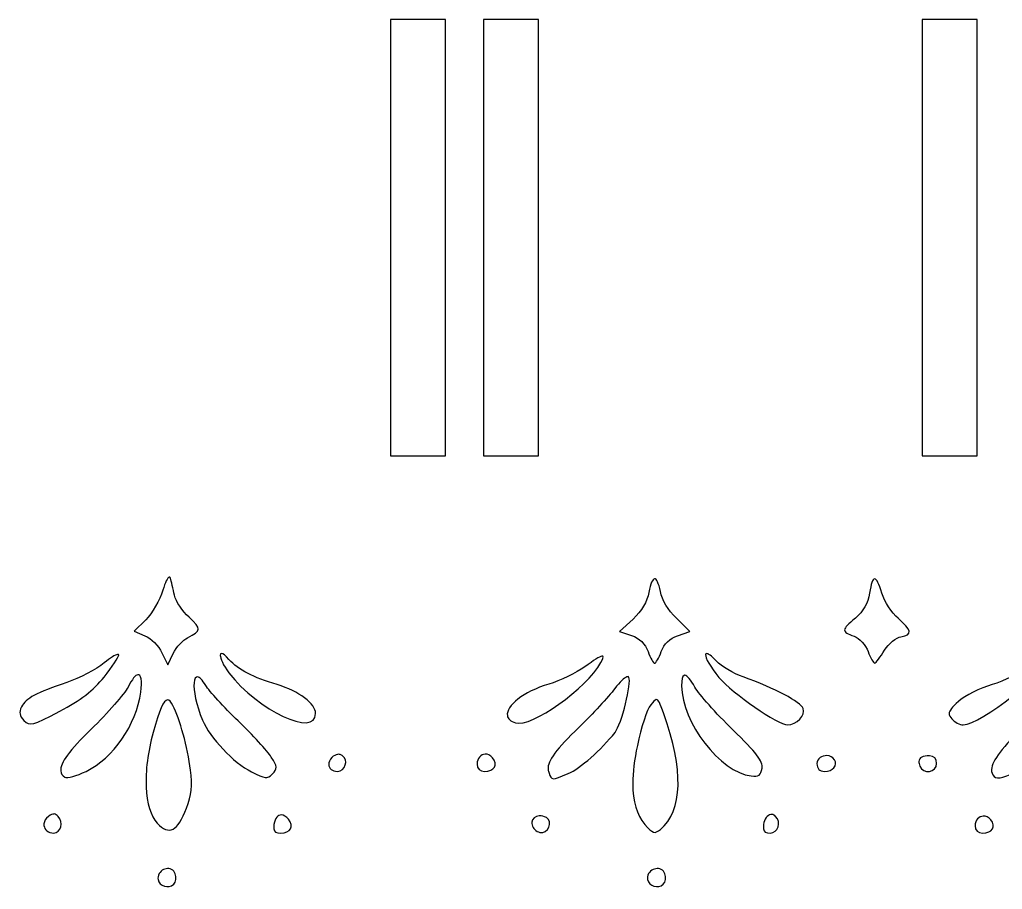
# Model space of a CAD drawing. Header units: centimetres. Extents: x -10 to 10, y -12.4 to 12.4.
# Drawn here: x -6.026 to -2.669, y -7.407 to -4.438 of the extents above; entities that cross this region are included whole.
import ezdxf

# ---------------------------------------------------------------- set-up
doc = ezdxf.new("R2010")
doc.units = ezdxf.units.CM
doc.header["$MEASUREMENT"] = 0
doc.layers.add('Layer 1', color=7, linetype='Continuous')

msp = doc.modelspace()

# ---------------------------------------------------------------- linework, layer by layer
at = {"layer": 'Layer 1', "color": 16, "lineweight": 25}
for points, knots in [([(-4.75919, -4.43755), (-4.75919, -4.43755), (-4.5715, -4.43755), (-4.5715, -4.43755), (-4.5715, -4.43755), (-4.5715, -4.43755), (-4.5715, -5.92666), (-4.5715, -5.92666), (-4.5715, -5.92666), (-4.5715, -5.92666), (-4.75919, -5.92666), (-4.75919, -5.92666), (-4.75919, -5.92666), (-4.75919, -5.92666), (-4.75919, -4.43755), (-4.75919, -4.43755)], [0, 0, 0, 0, 0.2, 0.2, 0.2, 0.2, 0.4, 0.4, 0.4, 0.4, 0.6, 0.6, 0.6, 0.6, 1, 1, 1, 1]), ([(-4.44169, -4.43755), (-4.44169, -4.43755), (-4.254, -4.43755), (-4.254, -4.43755), (-4.254, -4.43755), (-4.254, -4.43755), (-4.254, -5.92666), (-4.254, -5.92666), (-4.254, -5.92666), (-4.254, -5.92666), (-4.44169, -5.92666), (-4.44169, -5.92666), (-4.44169, -5.92666), (-4.44169, -5.92666), (-4.44169, -4.43755), (-4.44169, -4.43755)], [0, 0, 0, 0, 0.2, 0.2, 0.2, 0.2, 0.4, 0.4, 0.4, 0.4, 0.6, 0.6, 0.6, 0.6, 1, 1, 1, 1]), ([(-2.94266, -4.43755), (-2.94266, -4.43755), (-2.75497, -4.43755), (-2.75497, -4.43755), (-2.75497, -4.43755), (-2.75497, -4.43755), (-2.75497, -5.92666), (-2.75497, -5.92666), (-2.75497, -5.92666), (-2.75497, -5.92666), (-2.94266, -5.92666), (-2.94266, -5.92666), (-2.94266, -5.92666), (-2.94266, -5.92666), (-2.94266, -4.43755), (-2.94266, -4.43755)], [0, 0, 0, 0, 0.2, 0.2, 0.2, 0.2, 0.4, 0.4, 0.4, 0.4, 0.6, 0.6, 0.6, 0.6, 1, 1, 1, 1]), ([(-5.51491, -6.3409), (-5.51317, -6.34034), (-5.51179, -6.34127), (-5.51078, -6.34421), (-5.51078, -6.34421), (-5.50699, -6.35509), (-5.50137, -6.38186), (-5.49672, -6.40291), (-5.49672, -6.40291), (-5.49207, -6.42396), (-5.46945, -6.45728), (-5.44711, -6.47815), (-5.44711, -6.47815), (-5.40433, -6.51812), (-5.40409, -6.52369), (-5.45207, -6.5476), (-5.45207, -6.5476), (-5.46852, -6.5558), (-5.49064, -6.58004), (-5.50085, -6.60134), (-5.50085, -6.60134), (-5.50085, -6.60134), (-5.51904, -6.6402), (-5.51904, -6.6402), (-5.51904, -6.6402), (-5.51904, -6.6402), (-5.53971, -6.59886), (-5.53971, -6.59886), (-5.53971, -6.59886), (-5.55056, -6.57595), (-5.57661, -6.54967), (-5.59759, -6.54098), (-5.59759, -6.54098), (-5.59759, -6.54098), (-5.6348, -6.52527), (-5.6348, -6.52527), (-5.6348, -6.52527), (-5.6348, -6.52527), (-5.59511, -6.48641), (-5.59511, -6.48641), (-5.59511, -6.48641), (-5.57297, -6.46476), (-5.54647, -6.41909), (-5.53641, -6.38554), (-5.53641, -6.38554), (-5.52835, -6.35868), (-5.52012, -6.34257), (-5.51491, -6.34089), (-5.51491, -6.34089), (-5.51491, -6.34089), (-5.51491, -6.3409), (-5.51491, -6.3409)], [0, 0, 0, 0, 0.0714286, 0.0714286, 0.0714286, 0.0714286, 0.1428571, 0.1428571, 0.1428571, 0.1428571, 0.2142857, 0.2142857, 0.2142857, 0.2142857, 0.2857143, 0.2857143, 0.2857143, 0.2857143, 0.3571429, 0.3571429, 0.3571429, 0.3571429, 0.4285714, 0.4285714, 0.4285714, 0.4285714, 0.5, 0.5, 0.5, 0.5, 0.5714286, 0.5714286, 0.5714286, 0.5714286, 0.6428571, 0.6428571, 0.6428571, 0.6428571, 0.7142857, 0.7142857, 0.7142857, 0.7142857, 0.7857143, 0.7857143, 0.7857143, 0.7857143, 0.8571429, 0.8571429, 0.8571429, 0.8571429, 1, 1, 1, 1]), ([(-3.85713, -6.34668), (-3.85033, -6.34628), (-3.84289, -6.36064), (-3.83729, -6.3905), (-3.83729, -6.3905), (-3.83213, -6.41799), (-3.81021, -6.45475), (-3.78272, -6.48145), (-3.78272, -6.48145), (-3.78272, -6.48145), (-3.73642, -6.5261), (-3.73642, -6.5261), (-3.73642, -6.5261), (-3.73642, -6.5261), (-3.77859, -6.54098), (-3.77859, -6.54098), (-3.77859, -6.54098), (-3.80538, -6.55032), (-3.82417, -6.56872), (-3.83399, -6.59472), (-3.83399, -6.59472), (-3.84227, -6.61667), (-3.85307, -6.63523), (-3.85714, -6.63523), (-3.85714, -6.63523), (-3.86121, -6.63523), (-3.87118, -6.61666), (-3.87946, -6.59472), (-3.87946, -6.59472), (-3.88932, -6.56861), (-3.90856, -6.5496), (-3.93568, -6.54015), (-3.93568, -6.54015), (-3.93568, -6.54015), (-3.97702, -6.52609), (-3.97702, -6.52609), (-3.97702, -6.52609), (-3.97702, -6.52609), (-3.93072, -6.48392), (-3.93072, -6.48392), (-3.93072, -6.48392), (-3.90128, -6.45695), (-3.882, -6.42415), (-3.87615, -6.39297), (-3.87615, -6.39297), (-3.8704, -6.36235), (-3.86393, -6.34706), (-3.85713, -6.34667), (-3.85713, -6.34667), (-3.85713, -6.34667), (-3.85713, -6.34668), (-3.85713, -6.34668)], [0, 0, 0, 0, 0.0714286, 0.0714286, 0.0714286, 0.0714286, 0.1428571, 0.1428571, 0.1428571, 0.1428571, 0.2142857, 0.2142857, 0.2142857, 0.2142857, 0.2857143, 0.2857143, 0.2857143, 0.2857143, 0.3571429, 0.3571429, 0.3571429, 0.3571429, 0.4285714, 0.4285714, 0.4285714, 0.4285714, 0.5, 0.5, 0.5, 0.5, 0.5714286, 0.5714286, 0.5714286, 0.5714286, 0.6428571, 0.6428571, 0.6428571, 0.6428571, 0.7142857, 0.7142857, 0.7142857, 0.7142857, 0.7857143, 0.7857143, 0.7857143, 0.7857143, 0.8571429, 0.8571429, 0.8571429, 0.8571429, 1, 1, 1, 1]), ([(-3.10555, -6.34668), (-3.09871, -6.34666), (-3.09056, -6.36269), (-3.08075, -6.39546), (-3.08075, -6.39546), (-3.07222, -6.42394), (-3.04699, -6.46325), (-3.02535, -6.48145), (-3.02535, -6.48145), (-2.97844, -6.52092), (-2.97553, -6.53858), (-3.01543, -6.54429), (-3.01543, -6.54429), (-3.03164, -6.54662), (-3.05703, -6.5673), (-3.07165, -6.59059), (-3.07165, -6.59059), (-3.08627, -6.61389), (-3.1017, -6.63413), (-3.10555, -6.63441), (-3.10555, -6.63441), (-3.1094, -6.63468), (-3.11969, -6.61642), (-3.12787, -6.59472), (-3.12787, -6.59472), (-3.13621, -6.57263), (-3.15669, -6.54991), (-3.17583, -6.54263), (-3.17583, -6.54263), (-3.19746, -6.53441), (-3.20881, -6.52946), (-3.20808, -6.52113), (-3.20808, -6.52113), (-3.20735, -6.5128), (-3.19501, -6.50092), (-3.17087, -6.48062), (-3.17087, -6.48062), (-3.14422, -6.4582), (-3.12846, -6.43015), (-3.12291, -6.39546), (-3.12291, -6.39546), (-3.11768, -6.36277), (-3.11239, -6.3467), (-3.10555, -6.34668)], [0, 0, 0, 0, 0.0833333, 0.0833333, 0.0833333, 0.0833333, 0.1666667, 0.1666667, 0.1666667, 0.1666667, 0.25, 0.25, 0.25, 0.25, 0.3333333, 0.3333333, 0.3333333, 0.3333333, 0.4166667, 0.4166667, 0.4166667, 0.4166667, 0.5, 0.5, 0.5, 0.5, 0.5833333, 0.5833333, 0.5833333, 0.5833333, 0.6666667, 0.6666667, 0.6666667, 0.6666667, 0.75, 0.75, 0.75, 0.75, 0.8333333, 0.8333333, 0.8333333, 0.8333333, 1, 1, 1, 1]), ([(-5.69102, -6.60465), (-5.68852, -6.60415), (-5.68689, -6.60466), (-5.68689, -6.6063), (-5.68689, -6.6063), (-5.68689, -6.61325), (-5.70949, -6.64726), (-5.73733, -6.68237), (-5.73733, -6.68237), (-5.773, -6.72735), (-5.81782, -6.76178), (-5.88864, -6.79895), (-5.88864, -6.79895), (-5.98165, -6.84778), (-5.99098, -6.85031), (-6.01101, -6.83037), (-6.01101, -6.83037), (-6.01918, -6.82224), (-6.02297, -6.81531), (-6.02424, -6.80805), (-6.02424, -6.80805), (-6.02552, -6.80078), (-6.02435, -6.79356), (-6.01928, -6.78407), (-6.01928, -6.78407), (-6.00305, -6.75375), (-5.96903, -6.73592), (-5.86466, -6.70056), (-5.86466, -6.70056), (-5.82116, -6.68582), (-5.76373, -6.65547), (-5.7365, -6.63359), (-5.7365, -6.63359), (-5.71608, -6.61718), (-5.69852, -6.60614), (-5.69102, -6.60465)], [0, 0, 0, 0, 0.1, 0.1, 0.1, 0.1, 0.2, 0.2, 0.2, 0.2, 0.3, 0.3, 0.3, 0.3, 0.4, 0.4, 0.4, 0.4, 0.5, 0.5, 0.5, 0.5, 0.6, 0.6, 0.6, 0.6, 0.7, 0.7, 0.7, 0.7, 0.8, 0.8, 0.8, 0.8, 1, 1, 1, 1]), ([(-5.33632, -6.60135), (-5.33162, -6.60137), (-5.32324, -6.60815), (-5.31069, -6.62202), (-5.31069, -6.62202), (-5.27847, -6.65762), (-5.22734, -6.6839), (-5.14615, -6.70801), (-5.14615, -6.70801), (-5.07085, -6.73037), (-5.01469, -6.77298), (-5.01469, -6.8064), (-5.01469, -6.8064), (-5.01469, -6.88951), (-5.21207, -6.7968), (-5.31069, -6.66749), (-5.31069, -6.66749), (-5.33082, -6.6411), (-5.34033, -6.61835), (-5.34046, -6.60796), (-5.34046, -6.60796), (-5.34051, -6.60407), (-5.33915, -6.60133), (-5.33633, -6.60135), (-5.33633, -6.60135), (-5.33633, -6.60135), (-5.33632, -6.60135), (-5.33632, -6.60135)], [0, 0, 0, 0, 0.125, 0.125, 0.125, 0.125, 0.25, 0.25, 0.25, 0.25, 0.375, 0.375, 0.375, 0.375, 0.5, 0.5, 0.5, 0.5, 0.625, 0.625, 0.625, 0.625, 0.75, 0.75, 0.75, 0.75, 1, 1, 1, 1]), ([(-4.03738, -6.61044), (-4.02927, -6.60824), (-4.03166, -6.6159), (-4.04069, -6.63276), (-4.04069, -6.63276), (-4.08737, -6.71998), (-4.27866, -6.85548), (-4.33173, -6.83864), (-4.33173, -6.83864), (-4.34885, -6.83321), (-4.35823, -6.82463), (-4.35984, -6.81384), (-4.35984, -6.81384), (-4.36467, -6.78144), (-4.30557, -6.73168), (-4.21845, -6.70635), (-4.21845, -6.70635), (-4.18033, -6.69527), (-4.12484, -6.66825), (-4.09525, -6.64682), (-4.09525, -6.64682), (-4.06392, -6.62413), (-4.04548, -6.61264), (-4.03737, -6.61044), (-4.03737, -6.61044), (-4.03737, -6.61044), (-4.03738, -6.61044), (-4.03738, -6.61044)], [0, 0, 0, 0, 0.125, 0.125, 0.125, 0.125, 0.25, 0.25, 0.25, 0.25, 0.375, 0.375, 0.375, 0.375, 0.5, 0.5, 0.5, 0.5, 0.625, 0.625, 0.625, 0.625, 0.75, 0.75, 0.75, 0.75, 1, 1, 1, 1]), ([(-3.67936, -6.60217), (-3.67447, -6.60132), (-3.66371, -6.60842), (-3.64629, -6.62697), (-3.64629, -6.62697), (-3.62902, -6.64535), (-3.58788, -6.66959), (-3.55451, -6.68154), (-3.55451, -6.68154), (-3.4448, -6.72084), (-3.35819, -6.76709), (-3.34946, -6.78985), (-3.34946, -6.78985), (-3.34079, -6.81244), (-3.37262, -6.84525), (-3.40238, -6.84525), (-3.40238, -6.84525), (-3.43592, -6.84525), (-3.58981, -6.73905), (-3.6372, -6.68319), (-3.6372, -6.68319), (-3.6678, -6.64712), (-3.68399, -6.61579), (-3.68268, -6.60547), (-3.68268, -6.60547), (-3.68244, -6.60346), (-3.68101, -6.60244), (-3.67937, -6.60216), (-3.67937, -6.60216), (-3.67937, -6.60216), (-3.67936, -6.60217), (-3.67936, -6.60217)], [0, 0, 0, 0, 0.1111111, 0.1111111, 0.1111111, 0.1111111, 0.2222222, 0.2222222, 0.2222222, 0.2222222, 0.3333333, 0.3333333, 0.3333333, 0.3333333, 0.4444444, 0.4444444, 0.4444444, 0.4444444, 0.5555556, 0.5555556, 0.5555556, 0.5555556, 0.6666667, 0.6666667, 0.6666667, 0.6666667, 0.7777778, 0.7777778, 0.7777778, 0.7777778, 1, 1, 1, 1]), ([(-2.51933, -6.60879), (-2.51397, -6.60776), (-2.51106, -6.60929), (-2.51106, -6.61458), (-2.51106, -6.61458), (-2.51106, -6.66156), (-2.74295, -6.84492), (-2.80293, -6.84526), (-2.80293, -6.84526), (-2.81474, -6.84526), (-2.83209, -6.83629), (-2.84179, -6.82459), (-2.84179, -6.82459), (-2.8475, -6.81771), (-2.85108, -6.81216), (-2.85089, -6.8064), (-2.85089, -6.8064), (-2.85054, -6.7968), (-2.84168, -6.78572), (-2.81947, -6.76589), (-2.81947, -6.76589), (-2.79683, -6.74566), (-2.74465, -6.71967), (-2.70454, -6.70801), (-2.70454, -6.70801), (-2.66443, -6.69635), (-2.60453, -6.66631), (-2.57142, -6.64104), (-2.57142, -6.64104), (-2.54494, -6.62082), (-2.52826, -6.61053), (-2.51933, -6.60879)], [0, 0, 0, 0, 0.1111111, 0.1111111, 0.1111111, 0.1111111, 0.2222222, 0.2222222, 0.2222222, 0.2222222, 0.3333333, 0.3333333, 0.3333333, 0.3333333, 0.4444444, 0.4444444, 0.4444444, 0.4444444, 0.5555556, 0.5555556, 0.5555556, 0.5555556, 0.6666667, 0.6666667, 0.6666667, 0.6666667, 0.7777778, 0.7777778, 0.7777778, 0.7777778, 1, 1, 1, 1]), ([(-5.62157, -6.67411), (-5.61116, -6.67289), (-5.60613, -6.69338), (-5.61165, -6.73364), (-5.61165, -6.73364), (-5.62686, -6.84464), (-5.70617, -6.95931), (-5.79851, -7.00401), (-5.79851, -7.00401), (-5.8308, -7.01964), (-5.86382, -7.02846), (-5.87127, -7.02385), (-5.87127, -7.02385), (-5.87987, -7.01854), (-5.88444, -7.01123), (-5.88533, -7.00235), (-5.88533, -7.00235), (-5.88798, -6.97573), (-5.8553, -6.93223), (-5.78115, -6.86014), (-5.78115, -6.86014), (-5.72411, -6.80468), (-5.66753, -6.73959), (-5.65547, -6.71627), (-5.65547, -6.71627), (-5.64131, -6.68889), (-5.62967, -6.67506), (-5.62157, -6.6741), (-5.62157, -6.6741), (-5.62157, -6.6741), (-5.62157, -6.67411), (-5.62157, -6.67411)], [0, 0, 0, 0, 0.1111111, 0.1111111, 0.1111111, 0.1111111, 0.2222222, 0.2222222, 0.2222222, 0.2222222, 0.3333333, 0.3333333, 0.3333333, 0.3333333, 0.4444444, 0.4444444, 0.4444444, 0.4444444, 0.5555556, 0.5555556, 0.5555556, 0.5555556, 0.6666667, 0.6666667, 0.6666667, 0.6666667, 0.7777778, 0.7777778, 0.7777778, 0.7777778, 1, 1, 1, 1]), ([(-3.75378, -6.67576), (-3.7461, -6.677), (-3.73393, -6.6911), (-3.71905, -6.7171), (-3.71905, -6.7171), (-3.70556, -6.74068), (-3.64763, -6.80607), (-3.59007, -6.86179), (-3.59007, -6.86179), (-3.50916, -6.94011), (-3.48664, -6.96961), (-3.49002, -6.99325), (-3.49002, -6.99325), (-3.49344, -7.01717), (-3.50148, -7.02263), (-3.52723, -7.01971), (-3.52723, -7.01971), (-3.63217, -7.00784), (-3.76453, -6.83651), (-3.76453, -6.71213), (-3.76453, -6.71213), (-3.76453, -6.69056), (-3.76208, -6.67857), (-3.75626, -6.67658), (-3.75626, -6.67658), (-3.75532, -6.67626), (-3.75488, -6.67557), (-3.75378, -6.67575), (-3.75378, -6.67575), (-3.75378, -6.67575), (-3.75378, -6.67576), (-3.75378, -6.67576)], [0, 0, 0, 0, 0.1111111, 0.1111111, 0.1111111, 0.1111111, 0.2222222, 0.2222222, 0.2222222, 0.2222222, 0.3333333, 0.3333333, 0.3333333, 0.3333333, 0.4444444, 0.4444444, 0.4444444, 0.4444444, 0.5555556, 0.5555556, 0.5555556, 0.5555556, 0.6666667, 0.6666667, 0.6666667, 0.6666667, 0.7777778, 0.7777778, 0.7777778, 0.7777778, 1, 1, 1, 1]), ([(-5.41734, -6.68155), (-5.41057, -6.68237), (-5.4019, -6.69156), (-5.39005, -6.71049), (-5.39005, -6.71049), (-5.37761, -6.73038), (-5.32808, -6.78488), (-5.27926, -6.83203), (-5.27926, -6.83203), (-5.23044, -6.87918), (-5.17917, -6.93484), (-5.16599, -6.95523), (-5.16599, -6.95523), (-5.1445, -6.98846), (-5.14464, -6.99507), (-5.16268, -7.01311), (-5.16268, -7.01311), (-5.18072, -7.03115), (-5.18712, -7.02947), (-5.23379, -7.00567), (-5.23379, -7.00567), (-5.29531, -6.97428), (-5.3755, -6.89019), (-5.40081, -6.82956), (-5.40081, -6.82956), (-5.4231, -6.77616), (-5.43209, -6.72724), (-5.42975, -6.7014), (-5.42975, -6.7014), (-5.42858, -6.68848), (-5.42412, -6.68075), (-5.41735, -6.68156), (-5.41735, -6.68156), (-5.41735, -6.68156), (-5.41734, -6.68155), (-5.41734, -6.68155)], [0, 0, 0, 0, 0.1, 0.1, 0.1, 0.1, 0.2, 0.2, 0.2, 0.2, 0.3, 0.3, 0.3, 0.3, 0.4, 0.4, 0.4, 0.4, 0.5, 0.5, 0.5, 0.5, 0.6, 0.6, 0.6, 0.6, 0.7, 0.7, 0.7, 0.7, 0.8, 0.8, 0.8, 0.8, 1, 1, 1, 1]), ([(-3.94725, -6.68072), (-3.94611, -6.68101), (-3.94536, -6.68225), (-3.94477, -6.6832), (-3.94477, -6.6832), (-3.93431, -6.70012), (-3.97016, -6.84334), (-3.9919, -6.87089), (-3.9919, -6.87089), (-4.0394, -6.93108), (-4.11144, -6.99438), (-4.1523, -7.01145), (-4.1523, -7.01145), (-4.20944, -7.03532), (-4.20792, -7.03505), (-4.21762, -7.0098), (-4.21762, -7.0098), (-4.21914, -7.00584), (-4.22063, -7.00167), (-4.22093, -6.9974), (-4.22093, -6.9974), (-4.22296, -6.96752), (-4.19269, -6.9285), (-4.11427, -6.85271), (-4.11427, -6.85271), (-4.06924, -6.80919), (-4.01468, -6.74962), (-3.99273, -6.72125), (-3.99273, -6.72125), (-3.97604, -6.69968), (-3.96028, -6.68438), (-3.95139, -6.68156), (-3.95139, -6.68156), (-3.94991, -6.6811), (-3.94839, -6.68045), (-3.94726, -6.68073), (-3.94726, -6.68073), (-3.94726, -6.68073), (-3.94725, -6.68072), (-3.94725, -6.68072)], [0, 0, 0, 0, 0.0909091, 0.0909091, 0.0909091, 0.0909091, 0.1818182, 0.1818182, 0.1818182, 0.1818182, 0.2727273, 0.2727273, 0.2727273, 0.2727273, 0.3636364, 0.3636364, 0.3636364, 0.3636364, 0.4545455, 0.4545455, 0.4545455, 0.4545455, 0.5454545, 0.5454545, 0.5454545, 0.5454545, 0.6363636, 0.6363636, 0.6363636, 0.6363636, 0.7272727, 0.7272727, 0.7272727, 0.7272727, 0.8181818, 0.8181818, 0.8181818, 0.8181818, 1, 1, 1, 1]), ([(-2.43747, -6.68072), (-2.43402, -6.68035), (-2.4321, -6.68278), (-2.43003, -6.68816), (-2.43003, -6.68816), (-2.41673, -6.72283), (-2.46991, -6.86483), (-2.51685, -6.91967), (-2.51685, -6.91967), (-2.57328, -6.9856), (-2.67535, -7.04312), (-2.6971, -7.02137), (-2.6971, -7.02137), (-2.70376, -7.01471), (-2.70674, -7.00721), (-2.7062, -6.99739), (-2.7062, -6.99739), (-2.70456, -6.96795), (-2.66857, -6.92128), (-2.59127, -6.84525), (-2.59127, -6.84525), (-2.53595, -6.79084), (-2.47969, -6.72937), (-2.46477, -6.708), (-2.46477, -6.708), (-2.45212, -6.68989), (-2.44323, -6.68135), (-2.43748, -6.68071), (-2.43748, -6.68071), (-2.43748, -6.68071), (-2.43747, -6.68072), (-2.43747, -6.68072)], [0, 0, 0, 0, 0.1111111, 0.1111111, 0.1111111, 0.1111111, 0.2222222, 0.2222222, 0.2222222, 0.2222222, 0.3333333, 0.3333333, 0.3333333, 0.3333333, 0.4444444, 0.4444444, 0.4444444, 0.4444444, 0.5555556, 0.5555556, 0.5555556, 0.5555556, 0.6666667, 0.6666667, 0.6666667, 0.6666667, 0.7777778, 0.7777778, 0.7777778, 0.7777778, 1, 1, 1, 1]), ([(-5.5207, -6.76009), (-5.51474, -6.76009), (-5.50916, -6.76667), (-5.50251, -6.77911), (-5.50251, -6.77911), (-5.47861, -6.82377), (-5.45188, -6.92202), (-5.44215, -6.99987), (-5.44215, -6.99987), (-5.43558, -7.05243), (-5.43874, -7.08611), (-5.45538, -7.12968), (-5.45538, -7.12968), (-5.48559, -7.20878), (-5.51483, -7.22415), (-5.55543, -7.18094), (-5.55543, -7.18094), (-5.57783, -7.15709), (-5.591, -7.11274), (-5.59346, -7.05774), (-5.59346, -7.05774), (-5.59593, -7.00274), (-5.5879, -6.93678), (-5.56948, -6.8717), (-5.56948, -6.8717), (-5.5474, -6.79367), (-5.53381, -6.76033), (-5.5207, -6.76008), (-5.5207, -6.76008), (-5.5207, -6.76008), (-5.5207, -6.76009), (-5.5207, -6.76009)], [0, 0, 0, 0, 0.1111111, 0.1111111, 0.1111111, 0.1111111, 0.2222222, 0.2222222, 0.2222222, 0.2222222, 0.3333333, 0.3333333, 0.3333333, 0.3333333, 0.4444444, 0.4444444, 0.4444444, 0.4444444, 0.5555556, 0.5555556, 0.5555556, 0.5555556, 0.6666667, 0.6666667, 0.6666667, 0.6666667, 0.7777778, 0.7777778, 0.7777778, 0.7777778, 1, 1, 1, 1]), ([(-3.85134, -6.75927), (-3.84387, -6.75758), (-3.83885, -6.77109), (-3.82571, -6.80723), (-3.82571, -6.80723), (-3.75662, -6.99721), (-3.76093, -7.13908), (-3.83729, -7.20245), (-3.83729, -7.20245), (-3.85675, -7.21861), (-3.86332, -7.21634), (-3.89021, -7.18509), (-3.89021, -7.18509), (-3.91842, -7.15229), (-3.93196, -7.10706), (-3.93155, -7.04536), (-3.93155, -7.04536), (-3.93131, -7.00834), (-3.9262, -6.96493), (-3.91584, -6.91555), (-3.91584, -6.91555), (-3.90299, -6.8543), (-3.88277, -6.79196), (-3.87036, -6.77664), (-3.87036, -6.77664), (-3.86198, -6.76629), (-3.85583, -6.7603), (-3.85134, -6.75928), (-3.85134, -6.75928), (-3.85134, -6.75928), (-3.85134, -6.75927), (-3.85134, -6.75927)], [0, 0, 0, 0, 0.1111111, 0.1111111, 0.1111111, 0.1111111, 0.2222222, 0.2222222, 0.2222222, 0.2222222, 0.3333333, 0.3333333, 0.3333333, 0.3333333, 0.4444444, 0.4444444, 0.4444444, 0.4444444, 0.5555556, 0.5555556, 0.5555556, 0.5555556, 0.6666667, 0.6666667, 0.6666667, 0.6666667, 0.7777778, 0.7777778, 0.7777778, 0.7777778, 1, 1, 1, 1]), ([(-4.93944, -6.94612), (-4.93715, -6.94586), (-4.93512, -6.9457), (-4.93283, -6.94612), (-4.93283, -6.94612), (-4.92978, -6.9467), (-4.92663, -6.94847), (-4.92373, -6.95025), (-4.92373, -6.95025), (-4.90128, -6.96413), (-4.91335, -7.00399), (-4.94027, -7.00399), (-4.94027, -7.00399), (-4.95837, -7.00399), (-4.96934, -6.99359), (-4.97004, -6.98084), (-4.97004, -6.98084), (-4.97046, -6.97319), (-4.967, -6.96456), (-4.95929, -6.95686), (-4.95929, -6.95686), (-4.95292, -6.95049), (-4.94633, -6.94692), (-4.93945, -6.94611), (-4.93945, -6.94611), (-4.93945, -6.94611), (-4.93944, -6.94612), (-4.93944, -6.94612)], [0, 0, 0, 0, 0.125, 0.125, 0.125, 0.125, 0.25, 0.25, 0.25, 0.25, 0.375, 0.375, 0.375, 0.375, 0.5, 0.5, 0.5, 0.5, 0.625, 0.625, 0.625, 0.625, 0.75, 0.75, 0.75, 0.75, 1, 1, 1, 1]), ([(-4.43591, -6.9453), (-4.42728, -6.94485), (-4.41775, -6.9487), (-4.41028, -6.9577), (-4.41028, -6.9577), (-4.39091, -6.98104), (-4.40431, -7.004), (-4.43757, -7.004), (-4.43757, -7.004), (-4.45389, -7.004), (-4.4632, -6.99512), (-4.4632, -6.9792), (-4.4632, -6.9792), (-4.4632, -6.95925), (-4.4503, -6.94603), (-4.43591, -6.9453)], [0, 0, 0, 0, 0.2, 0.2, 0.2, 0.2, 0.4, 0.4, 0.4, 0.4, 0.6, 0.6, 0.6, 0.6, 1, 1, 1, 1]), ([(-3.26843, -6.95026), (-3.25844, -6.95068), (-3.2485, -6.95509), (-3.2428, -6.96432), (-3.2428, -6.96432), (-3.23062, -6.98402), (-3.24772, -7.00401), (-3.2767, -7.00401), (-3.2767, -7.00401), (-3.29351, -7.00401), (-3.30233, -6.99487), (-3.30233, -6.97755), (-3.30233, -6.97755), (-3.30233, -6.96007), (-3.28508, -6.94957), (-3.26843, -6.95026)], [0, 0, 0, 0, 0.2, 0.2, 0.2, 0.2, 0.4, 0.4, 0.4, 0.4, 0.6, 0.6, 0.6, 0.6, 1, 1, 1, 1]), ([(-2.91786, -6.95108), (-2.90247, -6.95108), (-2.89388, -6.96075), (-2.89388, -6.97754), (-2.89388, -6.97754), (-2.89388, -7.00826), (-2.93974, -7.01498), (-2.95093, -6.98581), (-2.95093, -6.98581), (-2.95315, -6.98001), (-2.95446, -6.9744), (-2.95424, -6.9701), (-2.95424, -6.9701), (-2.95354, -6.95721), (-2.94119, -6.95108), (-2.91786, -6.95108)], [0, 0, 0, 0, 0.2, 0.2, 0.2, 0.2, 0.4, 0.4, 0.4, 0.4, 0.6, 0.6, 0.6, 0.6, 1, 1, 1, 1]), ([(-5.90765, -7.14952), (-5.90302, -7.15008), (-5.8983, -7.15308), (-5.89359, -7.15779), (-5.89359, -7.15779), (-5.87456, -7.17682), (-5.88488, -7.21484), (-5.9093, -7.21484), (-5.9093, -7.21484), (-5.92815, -7.21484), (-5.94049, -7.20319), (-5.94237, -7.18921), (-5.94237, -7.18921), (-5.9435, -7.18082), (-5.94096, -7.17127), (-5.93327, -7.16358), (-5.93327, -7.16358), (-5.9248, -7.15512), (-5.91811, -7.15135), (-5.91177, -7.15035), (-5.91177, -7.15035), (-5.91019, -7.15008), (-5.90918, -7.14934), (-5.90764, -7.14952), (-5.90764, -7.14952), (-5.90764, -7.14952), (-5.90765, -7.14952), (-5.90765, -7.14952)], [0, 0, 0, 0, 0.125, 0.125, 0.125, 0.125, 0.25, 0.25, 0.25, 0.25, 0.375, 0.375, 0.375, 0.375, 0.5, 0.5, 0.5, 0.5, 0.625, 0.625, 0.625, 0.625, 0.75, 0.75, 0.75, 0.75, 1, 1, 1, 1]), ([(-5.13126, -7.15283), (-5.12386, -7.15323), (-5.11531, -7.15803), (-5.10728, -7.16771), (-5.10728, -7.16771), (-5.08681, -7.19238), (-5.09985, -7.21484), (-5.13457, -7.21484), (-5.13457, -7.21484), (-5.14936, -7.21484), (-5.15651, -7.21101), (-5.15772, -7.19996), (-5.15772, -7.19996), (-5.15812, -7.19628), (-5.15767, -7.19123), (-5.15689, -7.1859), (-5.15689, -7.1859), (-5.1536, -7.16353), (-5.14359, -7.15217), (-5.13126, -7.15283)], [0, 0, 0, 0, 0.1666667, 0.1666667, 0.1666667, 0.1666667, 0.3333333, 0.3333333, 0.3333333, 0.3333333, 0.5, 0.5, 0.5, 0.5, 0.6666667, 0.6666667, 0.6666667, 0.6666667, 1, 1, 1, 1]), ([(-4.2507, -7.15614), (-4.24287, -7.15543), (-4.2348, -7.15693), (-4.22672, -7.16193), (-4.22672, -7.16193), (-4.20278, -7.17673), (-4.22088, -7.21779), (-4.24904, -7.21237), (-4.24904, -7.21237), (-4.26167, -7.20994), (-4.27324, -7.19844), (-4.2755, -7.18674), (-4.2755, -7.18674), (-4.2761, -7.18361), (-4.27674, -7.18042), (-4.27633, -7.17764), (-4.27633, -7.17764), (-4.27455, -7.16551), (-4.26375, -7.15733), (-4.2507, -7.15614)], [0, 0, 0, 0, 0.1666667, 0.1666667, 0.1666667, 0.1666667, 0.3333333, 0.3333333, 0.3333333, 0.3333333, 0.5, 0.5, 0.5, 0.5, 0.6666667, 0.6666667, 0.6666667, 0.6666667, 1, 1, 1, 1]), ([(-3.46025, -7.15118), (-3.45865, -7.15089), (-3.45773, -7.15092), (-3.45612, -7.15118), (-3.45612, -7.15118), (-3.45182, -7.15158), (-3.44765, -7.15386), (-3.44372, -7.15779), (-3.44372, -7.15779), (-3.4234, -7.17811), (-3.43514, -7.21484), (-3.46191, -7.21484), (-3.46191, -7.21484), (-3.4773, -7.21484), (-3.48382, -7.21104), (-3.48506, -7.19996), (-3.48506, -7.19996), (-3.48547, -7.19627), (-3.48585, -7.19129), (-3.48506, -7.1859), (-3.48506, -7.1859), (-3.48219, -7.16638), (-3.47145, -7.1533), (-3.46026, -7.15117), (-3.46026, -7.15117), (-3.46026, -7.15117), (-3.46025, -7.15118), (-3.46025, -7.15118)], [0, 0, 0, 0, 0.125, 0.125, 0.125, 0.125, 0.25, 0.25, 0.25, 0.25, 0.375, 0.375, 0.375, 0.375, 0.5, 0.5, 0.5, 0.5, 0.625, 0.625, 0.625, 0.625, 0.75, 0.75, 0.75, 0.75, 1, 1, 1, 1]), ([(-2.7343, -7.15696), (-2.72553, -7.15651), (-2.71614, -7.16036), (-2.70867, -7.16936), (-2.70867, -7.16936), (-2.6893, -7.1927), (-2.70353, -7.21484), (-2.73678, -7.21484), (-2.73678, -7.21484), (-2.7531, -7.21484), (-2.76241, -7.20596), (-2.76241, -7.19004), (-2.76241, -7.19004), (-2.76241, -7.17009), (-2.74891, -7.15769), (-2.7343, -7.15697), (-2.7343, -7.15697), (-2.7343, -7.15697), (-2.7343, -7.15696), (-2.7343, -7.15696)], [0, 0, 0, 0, 0.1666667, 0.1666667, 0.1666667, 0.1666667, 0.3333333, 0.3333333, 0.3333333, 0.3333333, 0.5, 0.5, 0.5, 0.5, 0.6666667, 0.6666667, 0.6666667, 0.6666667, 1, 1, 1, 1]), ([(-5.52483, -7.33639), (-5.51223, -7.33424), (-5.49952, -7.34), (-5.49424, -7.35375), (-5.49424, -7.35375), (-5.48967, -7.36565), (-5.49147, -7.38158), (-5.4992, -7.3893), (-5.4992, -7.3893), (-5.51678, -7.40688), (-5.5489, -7.39509), (-5.55294, -7.37359), (-5.55294, -7.37359), (-5.55352, -7.37052), (-5.5536, -7.36708), (-5.55294, -7.36367), (-5.55294, -7.36367), (-5.55002, -7.34849), (-5.53743, -7.33854), (-5.52483, -7.33638), (-5.52483, -7.33638), (-5.52483, -7.33638), (-5.52483, -7.33639), (-5.52483, -7.33639)], [0, 0, 0, 0, 0.1428571, 0.1428571, 0.1428571, 0.1428571, 0.2857143, 0.2857143, 0.2857143, 0.2857143, 0.4285714, 0.4285714, 0.4285714, 0.4285714, 0.5714286, 0.5714286, 0.5714286, 0.5714286, 0.7142857, 0.7142857, 0.7142857, 0.7142857, 1, 1, 1, 1]), ([(-3.853, -7.33639), (-3.84021, -7.33424), (-3.82686, -7.34), (-3.82158, -7.35375), (-3.82158, -7.35375), (-3.81701, -7.36565), (-3.81964, -7.38158), (-3.82737, -7.3893), (-3.82737, -7.3893), (-3.84495, -7.40688), (-3.87707, -7.39509), (-3.88111, -7.37359), (-3.88111, -7.37359), (-3.88169, -7.37052), (-3.88177, -7.36708), (-3.88111, -7.36367), (-3.88111, -7.36367), (-3.87819, -7.34849), (-3.86579, -7.33854), (-3.853, -7.33638), (-3.853, -7.33638), (-3.853, -7.33638), (-3.853, -7.33639), (-3.853, -7.33639)], [0, 0, 0, 0, 0.1428571, 0.1428571, 0.1428571, 0.1428571, 0.2857143, 0.2857143, 0.2857143, 0.2857143, 0.4285714, 0.4285714, 0.4285714, 0.4285714, 0.5714286, 0.5714286, 0.5714286, 0.5714286, 0.7142857, 0.7142857, 0.7142857, 0.7142857, 1, 1, 1, 1])]:
    msp.add_open_spline(points, degree=3, knots=knots, dxfattribs=at)

doc.saveas('drawing.dxf')
